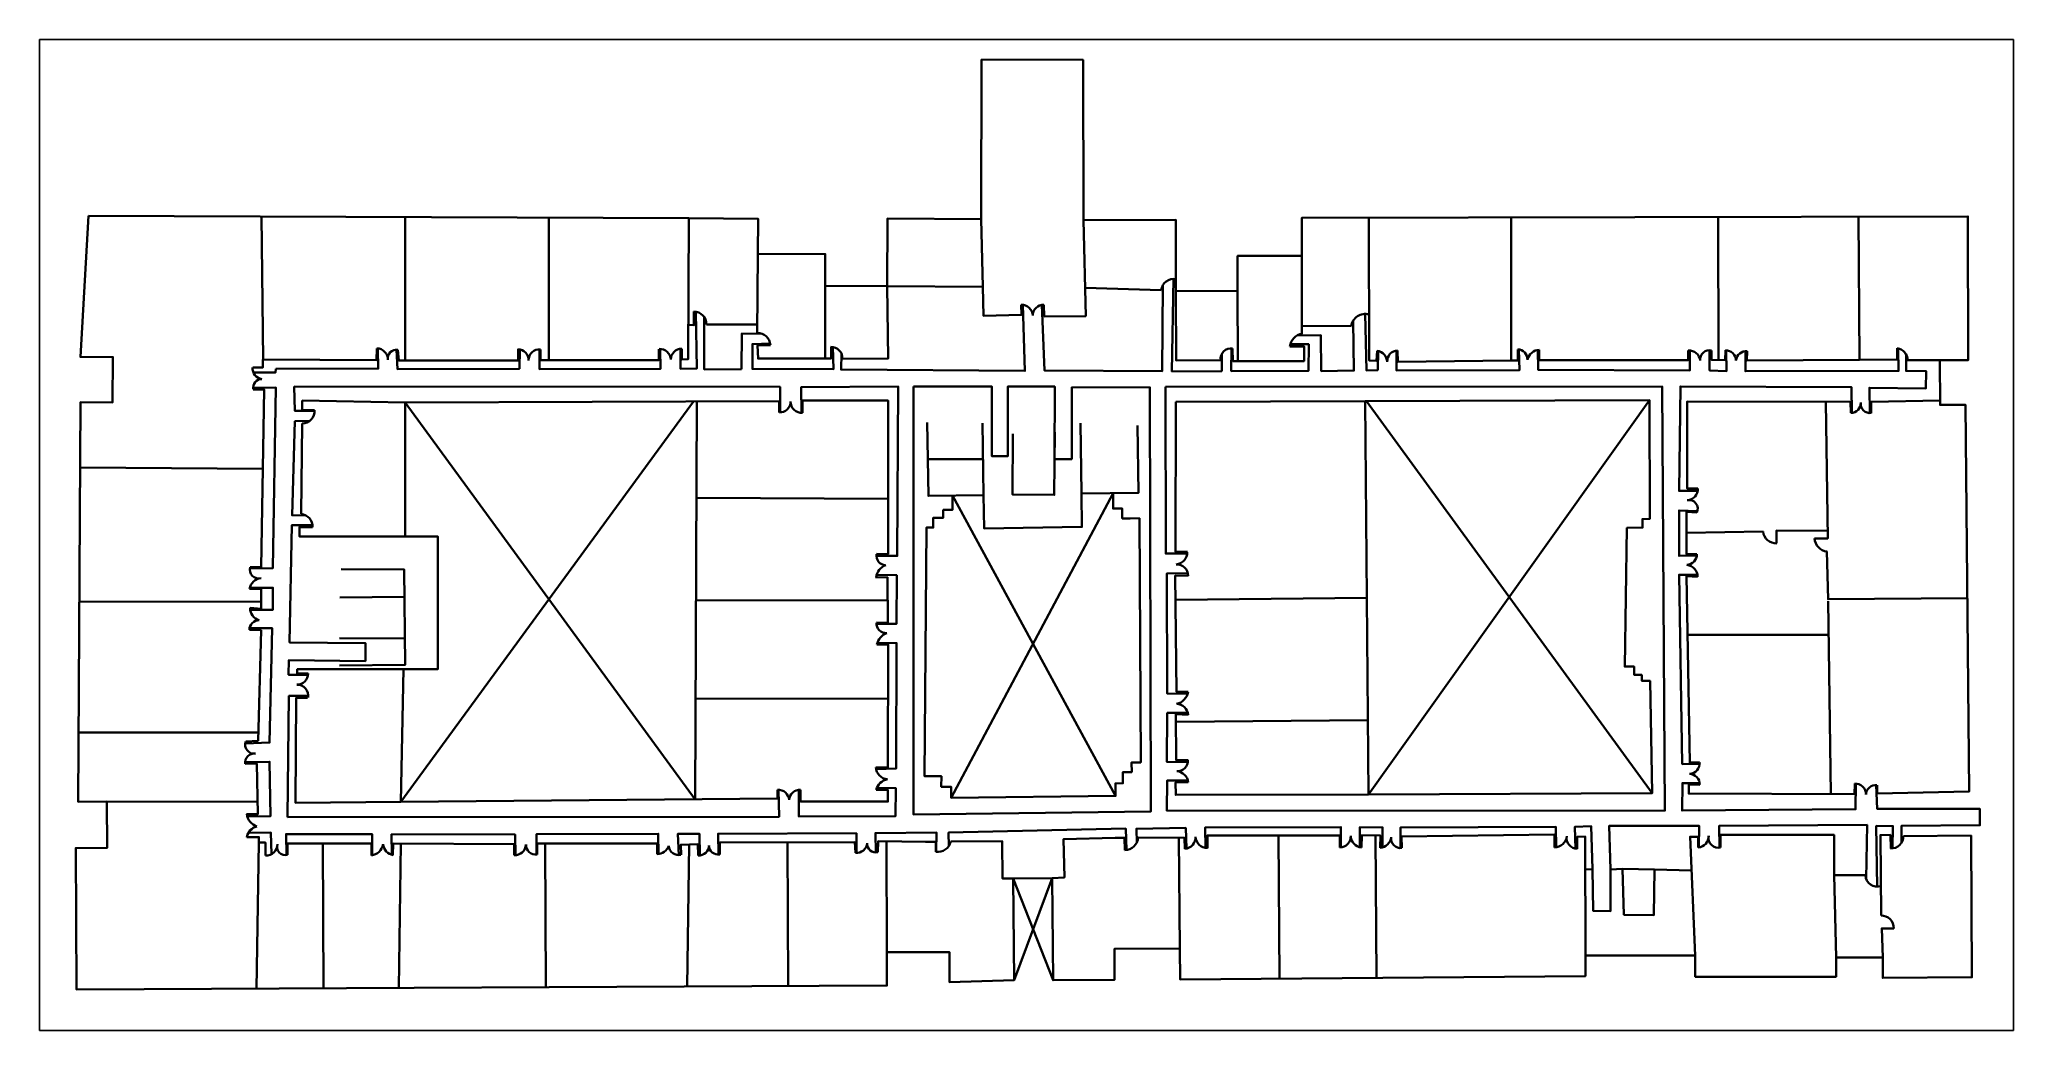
# Model space of a CAD drawing. Header units: metres. Extents: x 0 to 1.21, y 0 to 0.61.
import ezdxf

# ---------------------------------------------------------------- set-up
doc = ezdxf.new("R2010")
doc.units = ezdxf.units.M
picture_1 = doc.add_image_def('image1.jpg', size_in_pixel=(3427, 1721))

msp = doc.modelspace()

# ---------------------------------------------------------------- linework, layer by layer
at = {"color": 1, "lineweight": 35}
for points in [[(0.0301, 0.4991), (0.3977, 0.4976), (0.4401, 0.4973), (0.4399, 0.4759), (0.4812, 0.4757), (0.4811, 0.4563), (0.5191, 0.4561), (0.5194, 0.4975), (0.5768, 0.497), (0.577, 0.5948), (0.6391, 0.5946), (0.6393, 0.4965), (0.6959, 0.4967), (0.696, 0.453), (0.7338, 0.4531), (0.7338, 0.4745), (0.7731, 0.4746), (0.7731, 0.4978), (1.181, 0.4987), (1.1812, 0.4107), (1.1639, 0.4106), (1.164, 0.3833), (1.1795, 0.3834), (1.1819, 0.1465), (1.1255, 0.1452), (1.1254, 0.1503)], [(1.1415, 0.1191), (1.183, 0.1194), (1.1835, 0.0326), (1.1289, 0.0322), (1.1289, 0.0448), (1.1003, 0.0447), (1.1003, 0.0329), (1.0141, 0.0329), (1.0141, 0.0459), (0.9468, 0.0459), (0.9468, 0.0334), (0.6985, 0.0313), (0.6984, 0.0503), (0.6583, 0.05), (0.6584, 0.0311), (0.6208, 0.0308), (0.6203, 0.0933), (0.5964, 0.0931), (0.5969, 0.0308), (0.5573, 0.0297), (0.5573, 0.0481), (0.5189, 0.048), (0.519, 0.0275), (0.0227, 0.0251), (0.0222, 0.1118), (0.0414, 0.1119), (0.0413, 0.1403), (0.0236, 0.1402), (0.0251, 0.3849), (0.0448, 0.3848), (0.045, 0.4126), (0.0251, 0.4127), (0.0301, 0.4991)], [(0.136, 0.4987), (0.137, 0.411), (0.2065, 0.4107), (0.2066, 0.4179)], [(0.2239, 0.4983), (0.2239, 0.4105)], [(0.3119, 0.4979), (0.3119, 0.4107)], [(0.3933, 0.4177), (0.3934, 0.411), (0.3973, 0.4113), (0.3977, 0.4976)], [(0.5191, 0.4561), (0.5777, 0.4556), (0.5768, 0.497)], [(0.6151, 0.4446), (0.6154, 0.4375), (0.6408, 0.4377), (0.6393, 0.4965)], [(0.8193, 0.4164), (0.8189, 0.4102), (0.8143, 0.4105), (0.8141, 0.4979)], [(0.9014, 0.4981), (0.9013, 0.4104), (0.9054, 0.4104), (0.9054, 0.4173)], [(1.0282, 0.4108), (1.028, 0.4984)], [(1.0458, 0.4162), (1.0457, 0.4105), (1.1146, 0.4109), (1.114, 0.4986)], [(0.4399, 0.4759), (0.4396, 0.4273)], [(0.7731, 0.4746), (0.7732, 0.4269)], [(0.7241, 0.4145), (0.7241, 0.404), (0.6935, 0.4038), (0.6946, 0.4604)], [(0.4477, 0.4199), (0.4398, 0.4197), (0.4401, 0.4116), (0.4811, 0.4116), (0.4811, 0.4563)], [(0.4917, 0.4115), (0.5197, 0.4116), (0.5191, 0.4561)], [(0.5777, 0.4556), (0.5781, 0.4379), (0.6014, 0.4384), (0.6013, 0.4446)], [(0.688, 0.4567), (0.6875, 0.4039), (0.6156, 0.4043), (0.6138, 0.4445)], [(0.6404, 0.455), (0.687, 0.4535)], [(0.696, 0.453), (0.6961, 0.4105), (0.7234, 0.4106)], [(0.7338, 0.4531), (0.7339, 0.4101)], [(0.3926, 0.4176), (0.3926, 0.4053), (0.4025, 0.4055), (0.402, 0.4403)], [(0.3974, 0.4324), (0.4008, 0.4321), (0.4007, 0.4405)], [(0.407, 0.4373), (0.4071, 0.405), (0.4299, 0.4051)], [(0.6023, 0.4445), (0.6035, 0.4041), (0.4909, 0.4049), (0.4912, 0.4147)], [(0.8198, 0.4163), (0.8196, 0.4046), (0.8128, 0.4043), (0.8119, 0.439)], [(0.4396, 0.4326), (0.4086, 0.4326)], [(0.4423, 0.4269), (0.4302, 0.4271), (0.4299, 0.4051)], [(0.8045, 0.4347), (0.805, 0.4043), (0.785, 0.404), (0.7847, 0.426), (0.7702, 0.4257)], [(0.7732, 0.4318), (0.8033, 0.4316)], [(0.1447, 0.4053), (0.2075, 0.4055), (0.2073, 0.4178)], [(0.2187, 0.4171), (0.2192, 0.4052), (0.2939, 0.4054), (0.2941, 0.4174)], [(0.2194, 0.417), (0.22, 0.4105), (0.2931, 0.4105), (0.2931, 0.4175)], [(0.3062, 0.4173), (0.3062, 0.4052), (0.3804, 0.4054), (0.3802, 0.4175)], [(0.3068, 0.4173), (0.3068, 0.4107), (0.3794, 0.4107), (0.3794, 0.4175)], [(0.4859, 0.4188), (0.4863, 0.4052), (0.4366, 0.4053), (0.4366, 0.4205), (0.4476, 0.4208)], [(0.4811, 0.4116), (0.4848, 0.4116), (0.4848, 0.4188)], [(0.7661, 0.4205), (0.7773, 0.4204), (0.7772, 0.4042), (0.7299, 0.404), (0.73, 0.4178)], [(0.7307, 0.4178), (0.7309, 0.4101), (0.7745, 0.4101), (0.7745, 0.4191), (0.7658, 0.4191)], [(0.9061, 0.4172), (0.9064, 0.4045), (0.831, 0.4044), (0.831, 0.4165)], [(0.8317, 0.4165), (0.8319, 0.4097), (0.9013, 0.4104)], [(1.0107, 0.4166), (1.0107, 0.4043), (0.9178, 0.4048), (0.9177, 0.417)], [(0.9185, 0.417), (0.9185, 0.4106), (1.0097, 0.4106), (1.0097, 0.4166)], [(1.033, 0.4168), (1.0332, 0.404), (1.0228, 0.4044), (1.0227, 0.4167)], [(1.0241, 0.4165), (1.024, 0.4109), (1.0324, 0.4107), (1.0326, 0.4168)], [(1.1384, 0.4179), (1.1386, 0.4041), (1.0448, 0.4039), (1.0448, 0.4161)], [(1.1146, 0.4109), (1.1378, 0.4111), (1.1377, 0.418)], [(1.121, 0.3783), (1.1207, 0.3938), (1.1553, 0.3934), (1.1554, 0.404), (1.1432, 0.4041), (1.1433, 0.4139)], [(0.1306, 0.4062), (0.1368, 0.4062), (0.1368, 0.411)], [(0.1447, 0.4053), (0.1446, 0.4032), (0.131, 0.4032)], [(1.1639, 0.4106), (1.1441, 0.4106)], [(0.1308, 0.3938), (0.1447, 0.394), (0.1429, 0.2832), (0.1288, 0.283)], [(0.129, 0.2839), (0.1358, 0.2839), (0.1376, 0.3927), (0.1309, 0.3928)], [(0.156, 0.3945), (0.4536, 0.3943), (0.4537, 0.3787)], [(0.1685, 0.3797), (0.1564, 0.3796), (0.156, 0.3945)], [(0.4666, 0.3784), (0.4664, 0.3941), (0.5258, 0.3946), (0.5253, 0.2908), (0.5126, 0.2908)], [(0.5352, 0.3945), (0.5833, 0.3945), (0.5833, 0.3518), (0.593, 0.3518), (0.593, 0.3945), (0.6218, 0.3945), (0.6217, 0.3501), (0.6322, 0.3501), (0.6323, 0.3941), (0.6801, 0.394), (0.6807, 0.1342), (0.5353, 0.1323), (0.5352, 0.3945)], [(0.6896, 0.3944), (0.9937, 0.3946), (0.9955, 0.1347), (0.6905, 0.1346), (0.6907, 0.1532), (0.7033, 0.1532)], [(0.7029, 0.2922), (0.6898, 0.2922), (0.6897, 0.3944)], [(1.0156, 0.3307), (1.0041, 0.3306), (1.005, 0.3946), (1.1097, 0.3942), (1.11, 0.3784)], [(0.1673, 0.3084), (0.1592, 0.3084), (0.1592, 0.3027), (0.2239, 0.3027), (0.2239, 0.3847), (0.1608, 0.3859)], [(0.1608, 0.3859), (0.1608, 0.38), (0.1685, 0.38)], [(0.4006, 0.3854), (0.2213, 0.1401)], [(0.4531, 0.3787), (0.453, 0.3856), (0.2239, 0.3847)], [(0.2239, 0.3847), (0.4016, 0.1416)], [(0.4025, 0.3854), (0.4016, 0.1416)], [(0.5127, 0.292), (0.5197, 0.2919), (0.5197, 0.3859), (0.4674, 0.3859), (0.4674, 0.3784)], [(0.7035, 0.1521), (0.6958, 0.152), (0.6959, 0.1443), (0.8139, 0.1446), (0.8118, 0.3856), (0.6959, 0.3852)], [(0.6959, 0.3852), (0.6958, 0.2932), (0.703, 0.2932)], [(0.8118, 0.3856), (0.986, 0.3862), (0.9862, 0.3134), (0.9862, 0.3134), (0.9862, 0.3134), (0.9817, 0.3133), (0.9817, 0.3133), (0.9818, 0.3081), (0.9722, 0.3079), (0.9709, 0.223), (0.9766, 0.223), (0.9766, 0.218), (0.9813, 0.2179), (0.9813, 0.2143), (0.9864, 0.2142), (0.9876, 0.1454), (0.8139, 0.1446)], [(0.8128, 0.3856), (0.9876, 0.1454)], [(0.986, 0.3862), (0.8139, 0.1446)], [(1.1094, 0.3784), (1.1092, 0.3851), (1.0091, 0.3854), (1.009, 0.3321), (1.0156, 0.3321)], [(1.094, 0.3851), (1.0952, 0.3015), (1.087, 0.3014)], [(1.1218, 0.3783), (1.1217, 0.3852), (1.164, 0.3859)], [(0.1632, 0.3156), (0.1547, 0.3157), (0.1564, 0.3733), (0.1655, 0.3735)], [(0.1609, 0.3718), (0.1603, 0.3165)], [(0.5437, 0.3724), (0.5444, 0.3275), (0.5782, 0.328), (0.5785, 0.3076), (0.6384, 0.3085), (0.6381, 0.3289), (0.6731, 0.3294), (0.6725, 0.3707)], [(0.5782, 0.328), (0.5776, 0.372)], [(0.5962, 0.3656), (0.5959, 0.3284), (0.6215, 0.3281), (0.6218, 0.3666)], [(0.6381, 0.3289), (0.6375, 0.3721)], [(0.1368, 0.3442), (0.0249, 0.3449)], [(0.5779, 0.35), (0.5441, 0.35)], [(0.5591, 0.3278), (0.5591, 0.3189), (0.5535, 0.3189), (0.5535, 0.3141), (0.5474, 0.3141), (0.5474, 0.3081), (0.5432, 0.3081), (0.542, 0.1559), (0.5524, 0.1558), (0.5523, 0.1493), (0.5584, 0.1492), (0.5583, 0.1426), (0.659, 0.1437), (0.6589, 0.1514), (0.6635, 0.1515), (0.6634, 0.1582), (0.6689, 0.1583), (0.6688, 0.1642), (0.6745, 0.1642), (0.6736, 0.3138), (0.668, 0.3137), (0.6631, 0.3137), (0.6631, 0.3197), (0.6575, 0.3197), (0.6575, 0.3292)], [(0.5583, 0.1426), (0.6575, 0.3292)], [(0.5591, 0.3278), (0.659, 0.1437)], [(0.5197, 0.3258), (0.4023, 0.3263)], [(1.015, 0.2911), (1.0042, 0.2908), (1.0041, 0.3186), (1.0154, 0.3182)], [(1.0151, 0.3174), (1.0086, 0.3177), (1.0086, 0.2919), (1.0151, 0.2919)], [(0.1644, 0.2179), (0.1526, 0.218), (0.1527, 0.2268), (0.1996, 0.2263), (0.1997, 0.2373), (0.1532, 0.2378), (0.1545, 0.3095), (0.1673, 0.3095)], [(0.2239, 0.3027), (0.2439, 0.3027), (0.2439, 0.2213), (0.1579, 0.2213), (0.1579, 0.2188), (0.1645, 0.2187)], [(1.0086, 0.3048), (1.0556, 0.3057)], [(1.0951, 0.3062), (1.0639, 0.3064), (1.0639, 0.2985)], [(1.0947, 0.2934), (1.0954, 0.2642), (1.1807, 0.2649)], [(0.1847, 0.2826), (0.2234, 0.2824), (0.224, 0.2241), (0.1838, 0.2237)], [(0.5127, 0.2791), (0.525, 0.2789), (0.5249, 0.2492), (0.5126, 0.2492)], [(0.7033, 0.2063), (0.6907, 0.2064), (0.6905, 0.28), (0.7033, 0.2801)], [(0.7034, 0.2786), (0.6956, 0.2787), (0.6964, 0.2074), (0.7035, 0.2075)], [(1.0167, 0.1634), (1.0061, 0.1632), (1.0041, 0.2792), (1.0154, 0.2791)], [(1.0155, 0.2779), (1.0087, 0.2783), (1.0107, 0.1641), (1.0167, 0.1643)], [(0.129, 0.2589), (0.1358, 0.2584), (0.1357, 0.2705), (0.1287, 0.2705)], [(0.1288, 0.2713), (0.143, 0.2713), (0.1429, 0.2577), (0.1291, 0.2578)], [(0.5126, 0.2499), (0.5196, 0.2498), (0.5193, 0.2777), (0.5123, 0.2776)], [(0.0244, 0.2626), (0.1358, 0.2629)], [(0.184, 0.2652), (0.2235, 0.2656)], [(0.5194, 0.2637), (0.402, 0.2635)], [(0.8129, 0.2651), (0.6958, 0.2639)], [(1.0954, 0.263), (1.097, 0.1448)], [(0.1287, 0.2464), (0.1426, 0.2464), (0.1409, 0.1764), (0.1261, 0.1759)], [(0.1264, 0.1771), (0.1339, 0.1775), (0.1357, 0.2452), (0.1286, 0.2454)], [(1.0957, 0.2424), (1.0093, 0.2425)], [(0.2238, 0.2402), (0.1837, 0.2403)], [(0.5122, 0.1612), (0.5196, 0.1613), (0.5198, 0.2364), (0.5128, 0.2364)], [(0.5131, 0.2375), (0.5249, 0.2374), (0.5247, 0.1606), (0.5124, 0.1601)], [(0.1641, 0.2039), (0.1573, 0.2039), (0.1567, 0.1395), (0.2213, 0.1401), (0.2229, 0.2213)], [(0.1518, 0.1307), (0.1528, 0.205), (0.1646, 0.2051)], [(0.5197, 0.2031), (0.4018, 0.2035)], [(0.7033, 0.1645), (0.6905, 0.1646), (0.6907, 0.1946), (0.7033, 0.1946)], [(0.7034, 0.1934), (0.696, 0.1938), (0.6962, 0.1656), (0.7034, 0.1657)], [(0.0239, 0.1825), (0.134, 0.1826)], [(0.6961, 0.1891), (0.8135, 0.1902)], [(0.126, 0.1643), (0.1409, 0.1647), (0.1414, 0.1313), (0.1271, 0.1312)], [(0.1268, 0.1325), (0.1338, 0.1326), (0.1331, 0.1635), (0.126, 0.1634)], [(0.4526, 0.1474), (0.453, 0.131), (0.1518, 0.1307)], [(0.2213, 0.1401), (0.4519, 0.1421), (0.452, 0.1474)], [(0.5129, 0.1487), (0.5244, 0.1485), (0.5242, 0.1313), (0.465, 0.1312), (0.465, 0.1475)], [(0.4661, 0.1475), (0.4661, 0.1403), (0.5196, 0.1403), (0.5196, 0.1474), (0.5124, 0.1474)], [(1.1124, 0.1513), (1.1122, 0.1356), (1.006, 0.1347), (1.0062, 0.1516), (1.0168, 0.1516)], [(1.0168, 0.1506), (1.0102, 0.1507), (1.0101, 0.1452), (1.1116, 0.1448), (1.1117, 0.1513)], [(1.1404, 0.1151), (1.1404, 0.1255), (1.1884, 0.1258), (1.1884, 0.1358), (1.1255, 0.1358), (1.1249, 0.1503)], [(0.0413, 0.1403), (0.1336, 0.14)], [(0.128, 0.1211), (0.1416, 0.1214), (0.142, 0.108)], [(0.4159, 0.1079), (0.4156, 0.1205), (0.5003, 0.1209), (0.5004, 0.1088)], [(0.5123, 0.1091), (0.512, 0.121), (0.5493, 0.1214), (0.5492, 0.1094)], [(0.5569, 0.113), (0.5568, 0.1213), (0.6653, 0.1237), (0.6657, 0.1105)], [(0.672, 0.1149), (0.6718, 0.1236), (0.702, 0.1241), (0.7025, 0.1115)], [(0.7142, 0.1119), (0.7139, 0.1243), (0.797, 0.1246), (0.797, 0.1122)], [(0.8087, 0.1123), (0.8087, 0.1246), (0.8226, 0.1244), (0.8225, 0.1121)], [(0.8335, 0.1118), (0.8335, 0.1243), (0.9287, 0.1247), (0.9289, 0.1123)], [(0.9408, 0.1114), (0.9404, 0.1248), (0.9504, 0.1251), (0.9511, 0.0988), (0.9515, 0.0734), (0.9622, 0.0732), (0.9622, 0.0987), (0.9614, 0.1254), (1.0165, 0.1253), (1.0163, 0.1121)], [(1.0288, 0.112), (1.0287, 0.1255), (1.1193, 0.126), (1.1187, 0.0929)], [(1.1254, 0.0881), (1.1249, 0.1253), (1.1351, 0.1252), (1.1349, 0.1116)], [(0.1384, 0.1072), (0.1384, 0.1151), (0.1344, 0.1151), (0.1344, 0.1185), (0.1269, 0.1185)], [(0.1344, 0.1151), (0.1329, 0.0256)], [(0.1512, 0.1075), (0.151, 0.1203), (0.2038, 0.1202), (0.2038, 0.1074)], [(0.2033, 0.1073), (0.2033, 0.1146), (0.1519, 0.1146), (0.1519, 0.1077)], [(0.1735, 0.1146), (0.1739, 0.0258)], [(0.2158, 0.1076), (0.2156, 0.1202), (0.2913, 0.12), (0.2916, 0.1074)], [(0.2908, 0.1074), (0.2907, 0.1142), (0.2166, 0.1145), (0.2165, 0.1074)], [(0.2214, 0.1144), (0.2201, 0.0261)], [(0.3044, 0.1078), (0.3043, 0.1202), (0.379, 0.1205), (0.3791, 0.1082)], [(0.3782, 0.1081), (0.3782, 0.1146), (0.3048, 0.1146), (0.3048, 0.1078)], [(0.3096, 0.1146), (0.3101, 0.0265)], [(0.3915, 0.1075), (0.391, 0.1205), (0.4042, 0.1205), (0.4044, 0.1072)], [(0.4034, 0.1072), (0.4031, 0.1142), (0.3927, 0.1138), (0.3929, 0.1076)], [(0.3979, 0.114), (0.3967, 0.0269)], [(0.4997, 0.1089), (0.4994, 0.1153), (0.4167, 0.1152), (0.4167, 0.1079)], [(0.4581, 0.1153), (0.4585, 0.0272)], [(0.5427, 0.1156), (0.5136, 0.116), (0.5135, 0.1093)], [(0.5188, 0.1159), (0.519, 0.048)], [(0.5427, 0.1156), (0.549, 0.1155), (0.5489, 0.1094)], [(0.5964, 0.0931), (0.5898, 0.0931), (0.5896, 0.116), (0.5581, 0.1157)], [(0.6587, 0.118), (0.6272, 0.1173), (0.6277, 0.0938), (0.6203, 0.0933)], [(0.6587, 0.118), (0.6646, 0.1181), (0.6648, 0.1104)], [(0.7015, 0.1114), (0.7012, 0.1181), (0.6729, 0.1183)], [(0.6984, 0.0503), (0.6978, 0.1181)], [(0.7963, 0.1122), (0.7963, 0.1195), (0.7153, 0.1195), (0.7153, 0.1118)], [(0.7588, 0.1195), (0.7595, 0.0318)], [(0.821, 0.1119), (0.8212, 0.1194), (0.8098, 0.1196), (0.8096, 0.1122)], [(0.8182, 0.1194), (0.8189, 0.0323)], [(0.9278, 0.1122), (0.9279, 0.12), (0.8342, 0.1189), (0.8343, 0.1119)], [(0.9468, 0.0459), (0.9467, 0.1188), (0.9418, 0.1187), (0.9418, 0.1113)], [(1.0158, 0.1121), (1.0159, 0.1186), (1.0109, 0.1187), (1.0141, 0.0459)], [(1.1183, 0.0951), (1.0991, 0.0951), (1.0991, 0.1198), (1.0296, 0.1198), (1.0296, 0.1121)], [(1.1338, 0.1116), (1.1336, 0.1198), (1.1275, 0.1197), (1.1279, 0.0705)], [(0.9467, 0.0987), (0.9508, 0.0988)], [(0.9694, 0.099), (0.9622, 0.0987)], [(0.9694, 0.099), (0.9704, 0.0709), (0.9886, 0.0706), (0.9891, 0.0986), (0.9694, 0.099)], [(0.9891, 0.0986), (1.0118, 0.0981)], [(0.5964, 0.0931), (0.6208, 0.0308)], [(0.6203, 0.0933), (0.5969, 0.0308)], [(1.0991, 0.0951), (1.1003, 0.0447)], [(1.1357, 0.0626), (1.1283, 0.0626), (1.1289, 0.0448)]]:
    msp.add_lwpolyline(points, dxfattribs=at)
for centre, radius, start, end in [((0.6946, 0.4528), 0.00762, 79.2606, 174.6202), ((0.4006, 0.4325), 0.00795, 0.5583, 89.483), ((0.6014, 0.4377), 0.0069, 2.3419, 91.1434), ((0.6149, 0.438), 0.00658, 88.1046, 180.1942), ((0.8121, 0.43), 0.009, 76.2902, 170.2581), ((0.4396, 0.4193), 0.00808, 4.6864, 90.5945), ((0.7749, 0.4179), 0.00916, 100.5831, 172.2124), ((0.2064, 0.4109), 0.00701, 0.4661, 88.6184), ((0.2187, 0.4117), 0.00539, 82.6667, 188.3707), ((0.2928, 0.4108), 0.00669, 357.8039, 87.8302), ((0.3062, 0.4106), 0.0067, 84.9952, 180.1354), ((0.3798, 0.4107), 0.00684, 2.7406, 92.7406), ((0.3933, 0.411), 0.00667, 89.7775, 179.7007), ((0.4848, 0.4119), 0.00694, 356.4555, 90.3853), ((0.7296, 0.4116), 0.00622, 79.6325, 189.8069), ((0.8183, 0.4094), 0.00707, 2.1886, 82.6337), ((0.8318, 0.4102), 0.00637, 90.9796, 184.7136), ((0.905, 0.4111), 0.00628, 358.8376, 86.722), ((0.9187, 0.4095), 0.00751, 91.578, 168.2368), ((1.0102, 0.4097), 0.00691, 6.3913, 94.0783), ((1.0227, 0.411), 0.00571, 76.1355, 184.5572), ((1.0327, 0.4105), 0.00624, 359.6043, 90.763), ((1.0454, 0.4097), 0.00651, 85.8254, 172.5132), ((1.1366, 0.4106), 0.00749, 359.8453, 81.4729), ((0.1372, 0.4057), 0.00668, 175.5075, 260.7974), ((0.1362, 0.3937), 0.00537, 90.6522, 189.4601), ((0.1606, 0.3797), 0.00793, 272.2251, 2.2251), ((0.4533, 0.3854), 0.00675, 268.4895, 358.7147), ((0.467, 0.3854), 0.00702, 180.947, 272.5281), ((1.1093, 0.3845), 0.00614, 270.7691, 1.9158), ((1.121, 0.3839), 0.00562, 173.9202, 277.9662), ((1.0089, 0.3316), 0.00671, 272.3886, 4.5029), ((0.1595, 0.3087), 0.00779, 357.6324, 84.1534), ((1.0103, 0.3197), 0.00528, 334.069, 102.207), ((1.0636, 0.3065), 0.00805, 185.6825, 272.2304), ((0.5183, 0.2908), 0.00572, 168.6645, 269.048), ((0.6952, 0.2932), 0.00777, 277.2444, 359.5104), ((1.0086, 0.2917), 0.00647, 272.9187, 1.5055), ((1.0958, 0.3021), 0.00875, 184.4003, 263.2005), ((0.1343, 0.2825), 0.00555, 164.7781, 284.5127), ((0.5219, 0.2762), 0.00966, 112.2319, 171.542), ((0.6967, 0.2788), 0.00672, 358.374, 94.0325), ((1.0084, 0.2781), 0.00711, 358.1674, 85.6809), ((0.1364, 0.2693), 0.00781, 95.1434, 170.9683), ((0.1367, 0.2587), 0.00771, 178.7441, 253.4533), ((0.1345, 0.2454), 0.00595, 89.8696, 179.8429), ((0.5186, 0.2495), 0.00604, 177.0118, 272.7005), ((0.5226, 0.2342), 0.01, 111.4159, 167.2824), ((0.1576, 0.2188), 0.00689, 269.5273, 359.5273), ((0.1578, 0.2051), 0.00677, 350.0894, 91.8137), ((0.6944, 0.2091), 0.00926, 282.6476, 349.7404), ((0.6963, 0.1929), 0.00716, 4.0437, 88.6963), ((0.1314, 0.175), 0.00541, 157.0155, 278.86), ((0.1314, 0.1642), 0.00544, 81.1819, 189.1873), ((0.5202, 0.1619), 0.00805, 184.9339, 263.2717), ((0.6966, 0.1656), 0.00678, 269.2744, 0.5922), ((0.6959, 0.1511), 0.00775, 7.5307, 84.883), ((1.0102, 0.1638), 0.00659, 273.4408, 4.1747), ((1.0104, 0.1508), 0.00642, 358.374, 88.7151), ((0.4526, 0.141), 0.00644, 2.0656, 95.4242), ((0.4658, 0.1408), 0.00673, 87.4653, 176.1874), ((0.521, 0.1452), 0.00885, 100.9793, 165.3223), ((1.1119, 0.1445), 0.00677, 1.5103, 91.7317), ((1.1245, 0.1444), 0.00591, 82.0695, 177.6943), ((0.1361, 0.1339), 0.00931, 188.7403, 251.6452), ((0.1355, 0.1166), 0.0088, 105.8351, 167.2074), ((0.1386, 0.1144), 0.00721, 268.239, 358.239), ((0.1504, 0.1124), 0.00493, 158.1622, 287.602), ((0.2023, 0.1154), 0.00817, 276.6763, 350.5278), ((0.218, 0.1149), 0.00762, 186.0333, 259.2279), ((0.2911, 0.1142), 0.00682, 267.3988, 357.171), ((0.3038, 0.1136), 0.00584, 177.1197, 280.2708), ((0.3782, 0.1159), 0.00777, 270.2405, 339.0022), ((0.3915, 0.1136), 0.00613, 184.7132, 282.8701), ((0.4038, 0.1135), 0.00627, 266.7572, 359.096), ((0.4156, 0.1134), 0.00558, 180.6995, 280.8774), ((0.5004, 0.1154), 0.0066, 264.5424, 354.5792), ((0.5122, 0.1144), 0.00527, 175.4444, 284.1388), ((0.55, 0.1177), 0.0083, 262.449, 346.6391), ((0.6645, 0.1188), 0.00834, 271.6591, 356.5693), ((0.7011, 0.1183), 0.00694, 273.3854, 3.0207), ((0.7153, 0.1191), 0.00728, 183.2939, 269.5549), ((0.7961, 0.1191), 0.00699, 271.8346, 1.5312), ((0.8103, 0.1194), 0.00728, 180.653, 264.4173), ((0.8205, 0.1193), 0.00742, 274.1188, 353.3412), ((0.8335, 0.1175), 0.00571, 171.055, 277.7055), ((0.9279, 0.1197), 0.0075, 269.0836, 354.7343), ((0.9418, 0.1179), 0.00657, 170.1324, 269.7369), ((1.0152, 0.1192), 0.0071, 275.117, 0.6529), ((1.0283, 0.1181), 0.00617, 169.4998, 281.8439), ((1.1341, 0.1189), 0.00736, 267.0919, 1.4484), ((1.1254, 0.0952), 0.00709, 180.7856, 289.2733), ((1.1279, 0.0627), 0.00776, 358.981, 90.4202)]:
    msp.add_arc(centre, radius, start, end, dxfattribs=at)

# ---------------------------------------------------------------- pictures from other files: only their frames are drawn
image = msp.add_image(picture_1, insert=(0, 0), size_in_units=(1.209, 0.6071))
image.dxf.flags = 7

doc.saveas('drawing.dxf')
